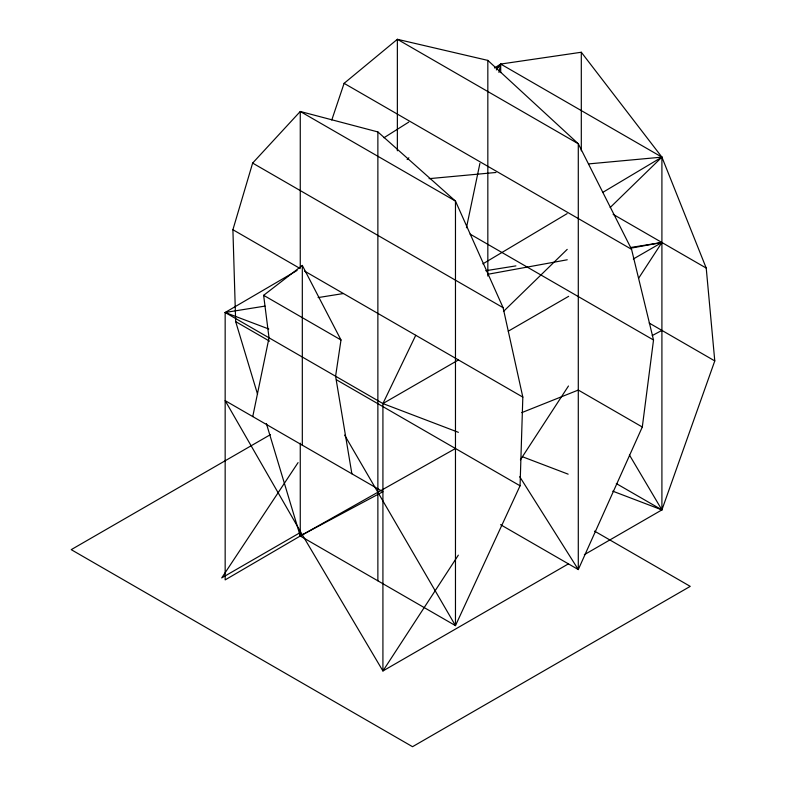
<?xml version="1.0" encoding="UTF-8"?>
<svg xmlns="http://www.w3.org/2000/svg" width="786" height="786" viewBox="0 0 786 786"><rect width="100%" height="100%" fill="white"/><g stroke="black" fill="none" stroke-linecap="round" stroke-linejoin="round"><path stroke-width="1.18" d="M266.385 423.536L300.262 536.013L455.467 625.627L520.057 485.797L522.828 397.107L503.099 307.69L455.467 201.078L377.87 131.93L300.262 111.474L252.64 163.085L232.902 229.718L235.672 321.612L257.562 394.248M500.554 524.684L578.29 569.565L642.3 427.014L653.52 340.004L631.551 249.3L578.29 143.759L487.831 60.394L397.362 39.3L344.101 83.345L331.771 120.022M252.758 416.57L269.028 337.813L263.634 295.32L302.315 265.432L340.996 339.984L335.593 376.248L351.873 473.791M466.442 227.773L479.912 163.4M498.953 72.44L500.702 64.059L581.306 52.249L661.91 157.131L706.221 268.075L714.779 360.921L661.91 509.898L584.362 554.67M568.425 563.867L382.92 670.969L382.92 403.562L415.745 335.278M458.336 555.142L382.92 670.969L302.315 534.814L225.16 400.644L382.92 491.722L302.315 534.814L225.16 579.891L225.16 312.484L297.088 270.453M520.411 459.81L568.465 386.005M638.546 278.362L661.91 242.491L630.539 247.511M298.071 462.61L221.711 577.907L300.154 532.613M496.349 69.944L500.702 64.059L661.91 157.131L661.91 509.898L612.746 491.162M407.148 159.538L408.858 157.79M496.408 68.441L500.702 64.059L500.702 72.597M503.453 311.472L567.207 249.378M610.172 207.524L661.91 157.131L588.694 163.901M383.951 137.756L408.749 122.105M494.502 67.979L500.702 64.059M482.859 263.87L567.119 213.635M602.931 192.295L661.91 157.131M270.492 434.599L71.221 549.65L412.532 746.7L690.236 586.366L594.55 531.12M264.99 306.098L225.16 312.484L382.92 403.562L458.464 359.939M508.267 331.191L568.661 296.322M633.3 259.007L661.91 242.491L630.755 248.18M455.467 448.511L300.262 536.013L300.262 443.176M652.233 335.583L661.91 330.395M521.757 412.63L578.29 390.062L642.3 427.014M487.929 274.265L567.237 259.783M318.094 297.589L343.433 293.532M485.758 270.718L515.921 265.884M429.058 178.668L495.966 172.478M225.16 312.484L268.792 329.01M382.92 403.562L458.385 432.329M522.415 456.735L568.15 474.164M631.551 249.3L344.101 83.345M613.119 214.323L706.221 268.075M649.177 323.046L714.779 360.921M470.126 234.12L653.52 340.004M252.64 163.085L503.099 307.69M232.902 229.718L300.262 268.606M304.457 271.023L522.828 397.107M616.303 483.567L661.91 509.898L629.419 454.956M263.634 295.32L340.996 339.984M235.672 321.612L269.559 341.173M336.408 379.766L520.057 485.797M519.723 476.719L578.29 569.565L578.29 143.759L397.362 39.3L397.362 150.784M344.612 435.11L455.467 625.627L455.467 201.078L300.262 111.474L300.262 267.387M581.306 52.249L581.306 150.833M487.831 60.394L487.831 276.073M377.87 131.93L377.87 580.815M302.315 265.432L302.315 445.181"/></g></svg>
